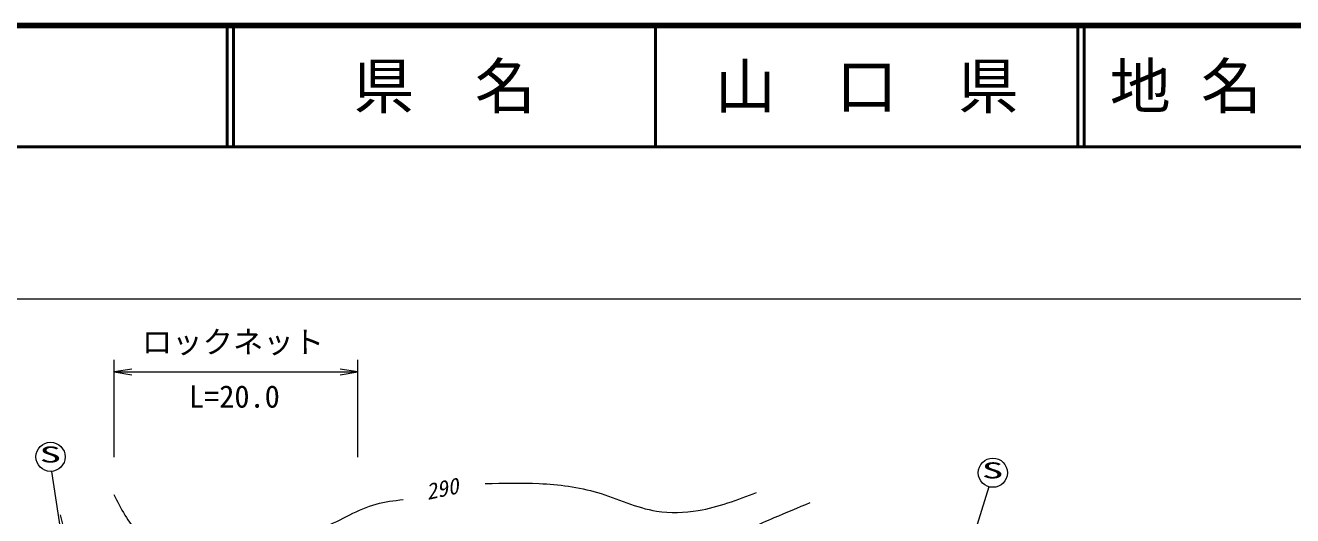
# Model space of a CAD drawing. Units: millimetres, scale not verified. Extents: x 40000 to 680000, y 20000 to 380000.
# Drawn here: x 281135 to 385418, y 339666 to 380000 of the extents above; entities that cross this region are included whole.
import ezdxf
from ezdxf.enums import TextEntityAlignment as Align

# ---------------------------------------------------------------- set-up
doc = ezdxf.new("R2010")
doc.units = ezdxf.units.MM
doc.header["$LTSCALE"] = 1000
for name, color, linetype, lineweight in [('M-BGD', 7, 'Continuous', 13), ('M-STR-STR3', 7, 'Continuous', 13), ('M-TTL', 2, 'Continuous', 140), ('M-TTL-LINE', 7, 'Continuous', 13), ('M-TTL-TXT', 7, 'Continuous', 13)]:
    doc.layers.add(name, color=color, linetype=linetype, lineweight=lineweight)
doc.styles.add('ＭＳ ゴシック', font='')
doc.styles.get('ＭＳ ゴシック').set_extended_font_data('MS Gothic')

# ---------------------------------------------------------------- blocks, each defined once
blk = doc.blocks.new('open_arrow')
at = {"color": 0, "linetype": 'Continuous', "lineweight": -2}
blk.add_lwpolyline([(7.5, 1.25), (0, 0), (7.5, -1.25)], dxfattribs=at)

msp = doc.modelspace()

# ---------------------------------------------------------------- linework, layer by layer
at = {"layer": 'M-BGD'}
for points, knots in [([(318982, 342310), (320459, 342344), (321936, 342378), (323416, 342309), (325038, 342233), (326663, 342033), (328220, 341570), (329851, 341084), (331409, 340311), (333077, 340038), (334200, 339855), (335375, 339899), (336508, 340091), (338168, 340372), (339740, 340970), (341312, 341568)], [0, 0, 0, 0, 1, 1, 1, 2, 2, 2, 3, 3, 3, 4, 4, 4, 5, 5, 5, 5]), ([(288416, 341415), (288992, 340250), (289569, 339084), (290475, 338248), (291239, 337542), (292239, 337072), (293272, 336717), (294245, 336382), (295249, 336149), (296229, 336188), (297729, 336249), (299175, 336951), (300663, 337402), (302341, 337911), (304073, 338103), (305678, 338721), (307142, 339285), (308500, 340204), (310007, 340621), (310724, 340820), (311474, 340905), (312224, 340991)], [0, 0, 0, 0, 1, 1, 1, 2, 2, 2, 3, 3, 3, 4, 4, 4, 5, 5, 5, 6, 6, 6, 7, 7, 7, 7]), ([(283998, 339747), (284304, 338550), (284610, 337353), (285182, 336315), (286032, 334771), (287469, 333580), (288969, 332468), (289874, 331796), (290801, 331153), (291809, 330869), (293348, 330436), (295075, 330841), (296780, 331106), (299034, 331456), (301250, 331562), (303231, 332407), (304284, 332857), (305272, 333516), (306249, 334182), (307523, 335051), (308780, 335931), (310155, 336549), (311677, 337233), (313343, 337596), (315008, 337968), (316722, 338352), (318436, 338745), (320156, 338737), (321833, 338729), (323515, 338341), (325186, 338086), (327293, 337764), (329383, 337656), (331519, 337197), (333073, 336864), (334652, 336345), (336134, 336605), (337132, 336780), (338086, 337308), (339034, 337788), (340277, 338418), (341511, 338968), (342763, 339504), (343742, 339924), (344732, 340335), (345722, 340747)], [0, 0, 0, 0, 1, 1, 1, 2, 2, 2, 3, 3, 3, 4, 4, 4, 5, 5, 5, 6, 6, 6, 7, 7, 7, 8, 8, 8, 9, 9, 9, 10, 10, 10, 11, 11, 11, 12, 12, 12, 13, 13, 13, 14, 14, 14, 15, 15, 15, 15])]:
    msp.add_open_spline(points, degree=3, knots=knots, dxfattribs=at)
at = {"layer": 'M-STR-STR3'}
for p, q in [((74847, 357491), (451427, 357514)), ((288450, 344471), (288451, 352487)), ((308494, 344469), (308495, 352485)), ((288451, 351487), (308495, 351485))]:
    msp.add_line(p, q, dxfattribs=at)
at = {"layer": 'M-TTL'}
msp.add_line((680000, 380000), (40000, 380000), dxfattribs=at)
at = {"layer": 'M-TTL-LINE', "lineweight": 50}
for p, q in [((297750, 380000), (297750, 370000)), ((298250, 380000), (298250, 370000)), ((333000, 380000), (333000, 370000)), ((367750, 380000), (367750, 370000)), ((368250, 380000), (368250, 370000)), ((40000, 370000), (680000, 370000))]:
    msp.add_line(p, q, dxfattribs=at)
at = {"layer": 'M-TTL-TXT'}
for p, q in [((283286, 343307), (286421, 322924)), ((360406, 342047), (352616, 316914))]:
    msp.add_line(p, q, dxfattribs=at)
for centre in [(283210, 344504), (360749, 343197)]:
    msp.add_circle(centre, 1200, dxfattribs=at)

# ---------------------------------------------------------------- block references
at = {"layer": 'M-STR-STR3', "xscale": 193, "yscale": 193}
msp.add_blockref('open_arrow', (288451, 351487), dxfattribs=at)
at = {"layer": 'M-STR-STR3', "xscale": 193, "yscale": 193, "rotation": 180}
msp.add_blockref('open_arrow', (308495, 351485), dxfattribs=at)

# ---------------------------------------------------------------- texts
at = {"layer": 'M-BGD', "style": 'ＭＳ ゴシック', "oblique": 15}
msp.add_text('290', height=1320, rotation=11.854, dxfattribs=at).set_placement((313962, 342246), align=Align.TOP_LEFT)
at = {"layer": 'M-STR-STR3', "style": 'ＭＳ ゴシック'}
for s, p in [('ロックネット', (290717, 352487)), ('L=20.0', (294595, 348003))]:
    msp.add_text(s, height=1833, rotation=359.994, dxfattribs=at).set_placement(p, align=Align.BOTTOM_LEFT)
at = {"layer": 'M-TTL-TXT', "style": 'ＭＳ ゴシック'}
for s, p in [('県\u3000名', (315625, 375000)), ('山\u3000口\u3000県', (350375, 375000))]:
    msp.add_text(s, height=3666, dxfattribs=at).set_placement(p, align=Align.MIDDLE_CENTER)
msp.add_text('地 名', height=3666, dxfattribs=at).set_placement((370380, 375000), align=Align.MIDDLE_LEFT)
at = {"layer": 'M-TTL-TXT', "style": 'ＭＳ ゴシック', "width": 2}
for p in [(282292, 343642), (359830, 342334)]:
    msp.add_text('S', height=1320, rotation=359.994, dxfattribs=at).set_placement(p, align=Align.BOTTOM_LEFT)

doc.saveas('drawing.dxf')
